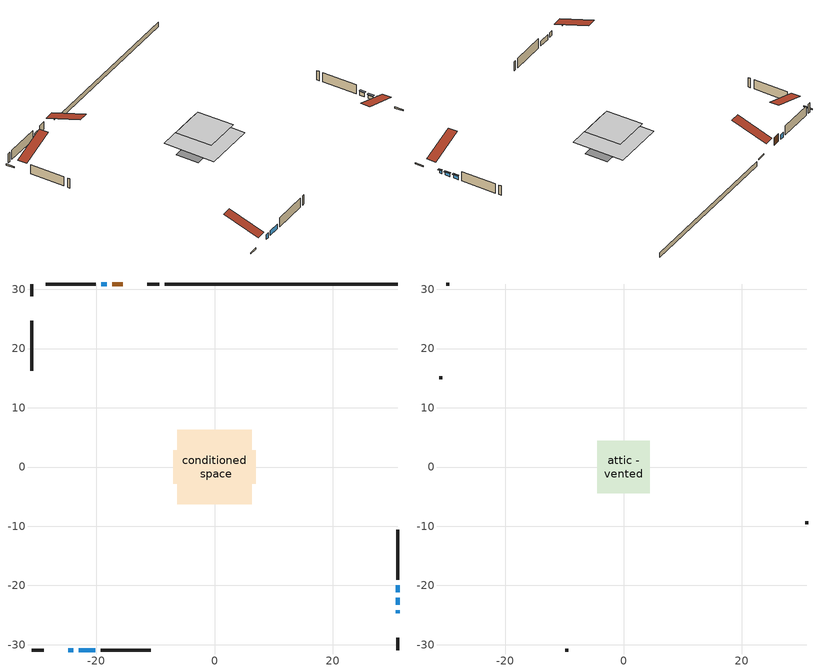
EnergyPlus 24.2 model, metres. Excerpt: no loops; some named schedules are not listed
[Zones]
conditioned space
 floor adiabatic (Floor2 construction): -4.45,-4.45 -4.45,4.45 4.45,4.45 4.45,-4.45 z0.21
 floor adiabatic (AdiabaticFloorConstruction): -6.29,-6.29 -6.29,6.29 6.29,6.29 6.29,-6.29 z0.21
 floor foundation (Slab1 construction): -7,-2.82 -7,2.82 7,2.82 7,-2.82 z-0.98
 wall outside (RimJoist1 construction): -9.34,30.91 -11.39,30.91 / -30.91,-30.91 -28.86,-30.91 / -30.91,30.91 -30.91,28.86 / 30.91,-30.91 30.91,-28.86 z0.21:0.51
 wall outside (AdiabaticWallConstruction 1): -15.53,30.91 -17.25,30.91 z0.21:2.24
 wall outside (AdiabaticWallConstruction): -24.72,-30.91 -23.86,-30.91 / -22.94,-30.91 -20.15,-30.91 / -18.18,30.91 -19.15,30.91 z0.21:1.43; 30.91,-24.72 30.91,-24.18 / 30.91,-23.25 30.91,-22.08 z0.21:1.07; 30.91,-21.16 30.91,-19.99 z0.21:1.23
 wall outside (Wall1 construction): -20.08,30.91 -28.51,30.91 / -19.22,-30.91 -10.79,-30.91 / -30.91,24.71 -30.91,16.29 / 30.91,-19.06 30.91,-10.63 z0.21:2.65
 wall foundation (FoundationWall1 construction): 30.91,30.91 -8.41,30.91 z-0.98:0.21
 window (WindowConstruction 5): -24.71,-30.91 -23.87,-30.91 z0.21:1.43
 window (WindowConstruction): 30.91,-24.71 30.91,-24.18 z0.21:1.07
 window (WindowConstruction 1): 30.91,-23.25 30.91,-22.09 z0.21:1.07
 window (WindowConstruction 2): 30.91,-21.16 30.91,-19.99 z0.21:1.22
 window (WindowConstruction 3): -22.94,-30.91 -20.15,-30.91 z0.21:1.43
 window (WindowConstruction 4): -18.18,30.91 -19.15,30.91 z0.21:1.43
 door (Door): -15.53,30.91 -17.25,30.91 z0.21:2.24
 ceiling adiabatic (AdiabaticFloorConstruction): 6.29,-6.29 6.29,6.29 -6.29,6.29 -6.29,-6.29 z0.21
attic - vented
 floor to conditioned space (Floor1 construction Reversed): -4.45,-4.45 -4.45,4.45 4.45,4.45 4.45,-4.45 z2.65
 wall outside (Wall2 construction): -29.44,30.91 -29.98,30.91 / -9.86,-30.91 -9.33,-30.91 / -30.91,15.36 -30.91,14.82 / 30.91,-9.7 30.91,-9.16 z0.21:2.65
 roof outside (Roof1 construction): -14.6,30.91,2.65 -14.6,22.24,5.54 -12.32,22.24,5.54 -12.32,30.91,2.65; -25.64,-30.91,2.65 -25.64,-22.24,5.54 -27.93,-22.24,5.54 -27.93,-30.91,2.65; -30.91,25.64,2.65 -22.24,25.64,5.54 -22.24,27.93,5.54 -30.91,27.93,2.65; 30.91,-25.64,2.65 22.24,-25.64,5.54 22.24,-27.93,5.54 30.91,-27.93,2.65
shading: 30.91,-24.03 30.91,-24.86 31.32,-24.86 31.32,-24.03 z1.22; 30.91,-21.94 30.91,-23.4 31.32,-23.4 31.32,-21.94 z1.22; 30.91,-19.84 30.91,-21.31 31.32,-21.31 31.32,-19.84 z1.37
[Building]
Building 1: Terrain=Suburbs
[Site:Location]
Vancouver Intl AP_BC: Latitude {deg}=49.19; Longitude {deg}=-123.18; Time Zone {hr}=-8; Elevation {m}=4; Keep Site Location Information=Yes
[Site:GroundTemperature:Shallow]
8.06451, 6.96315, 6.87495, 7.3976, 9.49575, 11.5841, 13.3946, 14.5416, 14.639, 13.7062, 11.9418, 9.91751
[Site:WaterMainsTemperature]
Calculation Method=Schedule; Temperature Schedule=mains temperature schedule
[Material] Roughness=Rough; Thermal Absorptance=0.9
Name | Thickness {m} | Conductivity {W/m-K} | Density {kg/m3} | Specific Heat {J/kg-K} | Solar Absorptance | Visible Absorptance
asphalt or fiberglass shingles | 0.00635 | 0.162714 | 1121.4 | 1465.45 | 0.4 | 0.4
ceiling stud and cavity | 0.1397 | 0.154052 | 65.682 | 1177.47 | 0.7 | 0.7
concrete 4.0 in. | 0.1016 | 1.803125 | 2242.8 | 837.4 | 0.7 | 0.7
concrete 8.0 in. | 0.2032 | 1.803125 | 2242.8 | 837.4 | 0.7 | 0.7
door material | 0.04445 | 0.188738 | 512.64 | 1214.23 | 0.7 | 0.7
exterior vertical ins | 0.0367377 | 0.029427 | 32.04 | 1214.23 | 0.7 | 0.7
floor covering | 0.0127 | 9.015625 | 54.468 | 1339.84 | 0.6 | 0.6
floor covering 1 | 0.0127 | 0.0433444 | 54.468 | 1339.84 | 0.6 | 0.6
floor rigid ins; wall rigid ins | 0.512978 | 0.029427 | 32.04 | 1214.23 | 0.7 | 0.7
floor stud and cavity | 0.0889 | 0.242495 | 50.32683 | 1063.81 | 0.7 | 0.7
floor stud and cavity 1 | 0.1397 | 1.75129 | 37.0049 | 1207.88 | 0.7 | 0.7
furniture material conditioned space 1 | 0.1524 | 0.115458 | 640.8 | 1214.23 | 0.6 | 0.6
gypsum board | 0.0127 | 0.160291 | 801 | 837.4 | 0.6 | 0.6
gypsum board 1 | 0.0127 | 0.160291 | 801 | 837.4 | 0.7 | 0.7
osb sheathing 0.5 in. | 0.0127 | 0.115458 | 512.64 | 1214.23 | 0.7 | 0.7
osb sheathing 0.75 in. | 0.01905 | 0.115458 | 512.64 | 1214.23 | 0.7 | 0.7
rim joist stud and cavity | 0.0508 | 0.145373 | 50.32683 | 1063.81 | 0.6 | 0.6
wall stud and cavity | 0.1397 | 0.128173 | 139.0536 | 1170.24 | 0.7 | 0.7
wall stud and cavity 1 | 0.0889 | 6.9971 | 50.32683 | 1063.81 | 0.6 | 0.6
wall stud and cavity 2 | 0.0889 | 0.380278 | 52.3479 | 1209.89 | 0.7 | 0.7
wall stud and cavity 3 | 0.0889 | 0.391764 | 83.0341 | 1211.67 | 0.7 | 0.7
wood siding | 0.0254 | 0.102417 | 544.68 | 1172.36 | 0.4 | 0.4
wood siding 1 | 0.00254 | 0.102417 | 544.68 | 1172.36 | 0.4 | 0.4
wood siding 2; wood siding 3; wood siding 4 | 0.0254 | 0.102417 | 544.68 | 1172.36 | 0.7 | 0.7
[WindowMaterial:SimpleGlazingSystem]
Name | U-Factor {W/m2-K} | Solar Heat Gain Coefficient
WindowMaterial | 9.69916 | 0.69
WindowMaterial 1 | 8.59138 | 0.7
WindowMaterial 2 | 8.39549 | 0.7
WindowMaterial 3 | 7.61022 | 0.7
WindowMaterial 4 | 6.69323 | 0.78
[Construction]
AdiabaticFloorConstruction: floor stud and cavity 1, floor rigid ins, osb sheathing 0.75 in., floor covering 1
AdiabaticWallConstruction: wood siding 3, wall rigid ins, wall stud and cavity 2, gypsum board
AdiabaticWallConstruction 1: wood siding 4, wall rigid ins, wall stud and cavity 2, gypsum board
Door: door material
Floor1 construction Reversed: gypsum board, ceiling stud and cavity
Floor2 construction: floor stud and cavity, floor covering
FoundationWall1 construction: concrete 8.0 in., gypsum board 1
furniture construction conditioned space 1: furniture material conditioned space 1
PartitionWallConstruction: gypsum board, wall stud and cavity 3, gypsum board
RimJoist1 construction: wood siding 2, rim joist stud and cavity
Roof1 construction: asphalt or fiberglass shingles
Slab1 construction: concrete 4.0 in.
Wall1 construction: wood siding, osb sheathing 0.5 in., wall stud and cavity, gypsum board
Wall2 construction: wood siding 1, wall stud and cavity 1
WindowConstruction: WindowMaterial
WindowConstruction 1: WindowMaterial 1
WindowConstruction 2; WindowConstruction 4: WindowMaterial 2
WindowConstruction 3: WindowMaterial 3
WindowConstruction 5: WindowMaterial 4
[Zone] Multiplier=1; Part of Total Floor Area=Yes
Name | Volume {m3}
attic - vented | 37.1129
conditioned space | 303.2
[Space]
Name | Zone | Volume {m3}
attic - vented 1 | attic - vented | 37.1129
conditioned space 1 | conditioned space | 303.2
[ZoneInfiltration:EffectiveLeakageArea]
infil attic - vented 1: Zone or Space=attic - vented 1; Schedule=Always On Discrete; Effective Air Leakage Area {cm2}=3275.17; Stack Coefficient=0.00037042; Wind Coefficient=1.30037e-05
[ZoneMixing]
whole house fan mix: Zone or Space=attic - vented; Schedule=Always On Continuous; Design Flow Rate Calculation Method=Flow/Zone; Design Flow Rate {m3/s}=0; Source Zone or Space=conditioned space
[SurfaceProperty:ExposedFoundationPerimeter]
Slab1: Exposed Perimeter Calculation Method=TotalExposedPerimeter; Total Exposed Perimeter {m}=39.319
[InternalMass] Zone or ZoneList=conditioned space; Space or SpaceList=conditioned space 1
Name | Construction | Surface Area {m2}
furniture mass conditioned space 1 | furniture construction conditioned space 1 | 126.64
partition wall mass | PartitionWallConstruction | 237.45
[Lights]
interior lighting: Zone or ZoneList or Space or SpaceList=conditioned space 1; Schedule=interior lighting schedule; Design Level Calculation Method=LightingLevel; Lighting Level {W}=343.2; Return Air Fraction=0; Fraction Radiant=0.6; Fraction Visible=0.2; Fraction Replaceable=1
[People]
occupants: Zone or ZoneList or Space or SpaceList=conditioned space 1; Number of People Schedule=occupants schedule; Number of People Calculation Method=People; Number of People=3; Fraction Radiant=0.314171; Sensible Heat Fraction=0.56303; Activity Level Schedule=occupants activity schedule; Carbon Dioxide Generation Rate {m3/s-W}=0; Enable ASHRAE 55 Comfort Warnings=No; Mean Radiant Temperature Calculation Type=EnclosureAveraged
[ElectricEquipment] Zone or ZoneList or Space or SpaceList=conditioned space 1; Design Level Calculation Method=EquipmentLevel
Name | Schedule | Design Level {W} | Fraction Latent | Fraction Radiant | Fraction Lost
clothes dryer | clothes dryer schedule | 140.772 | 0.015 | 0.081 | 0.85
clothes washer | clothes washer schedule | 32.1985 | 0.03 | 0.162 | 0.7
cooking range | cooking range schedule | 215.147 | 0.08 | 0.432 | 0.2
dishwasher | dishwasher schedule | 66.8632 | 0.3 | 0.18 | 0.4
fridge | fridge schedule | 72.9452 | 0 | 0.6 | 0
mech vent bath fan 0 | mech vent bath fan 0 schedule | 25.1 | 0 | 0 | 1
mech vent bath fan 1 | mech vent bath fan 1 schedule | 25.1 | 0 | 0 | 1
mech vent house fan | mech vent house fan schedule | 0 | 0 | 0 | 1
mech vent house fan cfis | mech vent house fan cfis schedule | 0 | 0 | 0 | 0
mech vent range fan 0 | mech vent range fan 0 schedule | 57 | 0 | 0 | 1
misc plug loads | misc plug loads schedule | 494.7 | 0.045 | 0.513 | 0.1
whole house fan | Always On Discrete | 0 | 0 | 0 | 1
[OtherEquipment] Zone or ZoneList or Space or SpaceList=conditioned space 1; Design Level Calculation Method=EquipmentLevel
Name | Fuel Type | Schedule | Design Level {W} | Fraction Latent | Fraction Radiant | Fraction Lost
clothes dryer 1 | Electricity | clothes dryer schedule | 0 | 0.015 | 0.081 | 0.85
cooking range 1 | Electricity | cooking range schedule | 0 | 0.08 | 0.432 | 0.2
general water use latent | None | general water use schedule | 62.594 | 1 | 0 | 0
general water use sensible | None | general water use schedule | -61.6891 | 0 | 0.6 | 0
mech vent house fan latent load | None | Always On Discrete | 0 | 1 | 0 | 0
mech vent house fan sensible load | None | Always On Discrete | 0 | 0 | 0 | 0
water heater energy adjustment1 | Electricity | Always On Discrete | 0.01 | 0 | 0 | 1
[ZoneInfiltration:DesignFlowRate] Zone or ZoneList or Space or SpaceList=conditioned space 1; Schedule=Always On Discrete; Design Flow Rate Calculation Method=Flow/Zone; Design Flow Rate {m3/s}=0
infil flow; natural vent flow; whole house fan flow
[AvailabilityManager:Scheduled]
furnace airloop Availability Manager: Schedule=Always On Discrete
[Foundation:Kiva]
Foundation Kiva 1: Initial Indoor Air Temperature {C}=18; Wall Height Above Grade {m}=0.210007; Wall Depth Below Slab {m}=0.2032; Custom Block Material Name 1=exterior vertical ins; Custom Block Depth 1 {m}=1.19; Custom Block X Position 1 {m}=0.2159; Custom Block Z Position 1 {m}=0
[Foundation:Kiva:Settings]
Soil Conductivity {W/m-K}=0.849921; Soil Density {kg/m3}=1842.3; Soil Specific Heat {J/kg-K}=418.7; Ground Solar Absorptivity=0.9; Ground Thermal Absorptivity=0.9; Ground Surface Roughness {m}=0.03; Far-Field Width {m}=40; Deep-Ground Boundary Condition=ZeroFlux; Deep-Ground Depth {m}=40; Minimum Cell Dimension {m}=0.2; Maximum Cell Growth Coefficient=3; Simulation Timestep=Timestep
[Exterior:Lights]
exterior lighting: Schedule=exterior lighting schedule; Design Level {W}=75.6
[EnergyManagementSystem:GlobalVariable]
furnace_airloop_Fan_RTF
infil_program_Qfan
infil_program_Qinf
natural_vent_program_Qnv
natural_vent_program_Qwhf
[EnergyManagementSystem:Sensor]
Name | Output:Variable or Output:Meter Index Key | Output:Variable or Output:Meter
airflow_gain | infil flow | Infiltration Sensible Heat Gain Energy
airflow_gain_1 | natural vent flow | Infiltration Sensible Heat Gain Energy
airflow_gain_2 | whole house fan flow | Infiltration Sensible Heat Gain Energy
airflow_loss | infil flow | Infiltration Sensible Heat Loss Energy
airflow_loss_1 | natural vent flow | Infiltration Sensible Heat Loss Energy
airflow_loss_2 | whole house fan flow | Infiltration Sensible Heat Loss Energy
clg_load_cond |  | Cooling:EnergyTransfer:Zone:CONDITIONED SPACE
clg_sp_s; clg_sp_s_1 | cooling setpoint | Schedule Value
clothes_dryer_exhaust_0_sch_s | clothes dryer exhaust 0 schedule | Schedule Value
cool_season | cooling season schedule | Schedule Value
htg_load_cond |  | Heating:EnergyTransfer:Zone:CONDITIONED SPACE
htg_sp_s; htg_sp_s_1 | heating setpoint | Schedule Value
ig_ee_conv | clothes dryer | Electric Equipment Convective Heating Energy
ig_ee_conv_2 | cooking range | Electric Equipment Convective Heating Energy
ig_ee_conv_4 | fridge | Electric Equipment Convective Heating Energy
ig_ee_conv_5 | misc plug loads | Electric Equipment Convective Heating Energy
ig_ee_conv_6 | whole house fan | Electric Equipment Convective Heating Energy
ig_ee_rad | clothes dryer | Electric Equipment Radiant Heating Energy
ig_ee_rad_2 | cooking range | Electric Equipment Radiant Heating Energy
ig_ee_rad_4 | fridge | Electric Equipment Radiant Heating Energy
ig_ee_rad_5 | misc plug loads | Electric Equipment Radiant Heating Energy
ig_ee_rad_6 | whole house fan | Electric Equipment Radiant Heating Energy
ig_lgt_conv | interior lighting | Lights Convective Heating Energy
ig_lgt_rad | interior lighting | Lights Radiant Heating Energy
ig_lgt_vis | interior lighting | Lights Visible Radiation Heating Energy
ig_oe_conv | clothes dryer 1 | Other Equipment Convective Heating Energy
ig_oe_conv_1 | cooking range 1 | Other Equipment Convective Heating Energy
ig_oe_conv_2 | general water use latent | Other Equipment Convective Heating Energy
ig_oe_conv_3 | general water use sensible | Other Equipment Convective Heating Energy
ig_oe_conv_4 | water heater energy adjustment1 | Other Equipment Convective Heating Energy
ig_oe_rad | clothes dryer 1 | Other Equipment Radiant Heating Energy
ig_oe_rad_1 | cooking range 1 | Other Equipment Radiant Heating Energy
ig_oe_rad_2 | general water use latent | Other Equipment Radiant Heating Energy
ig_oe_rad_3 | general water use sensible | Other Equipment Radiant Heating Energy
ig_oe_rad_4 | water heater energy adjustment1 | Other Equipment Radiant Heating Energy
ig_ppl_conv | occupants | People Convective Heating Energy
ig_ppl_rad | occupants | People Radiant Heating Energy
im_conv | furniture mass conditioned space 1 | Surface Inside Face Convection Heat Gain Energy
im_conv_1 | partition wall mass | Surface Inside Face Convection Heat Gain Energy
im_ig | furniture mass conditioned space 1 | Surface Inside Face Internal Gains Radiation Heat Gain Energy
im_ig_1 | partition wall mass | Surface Inside Face Internal Gains Radiation Heat Gain Energy
im_lgt | furniture mass conditioned space 1 | Surface Inside Face Lights Radiation Heat Gain Energy
im_lgt_1 | partition wall mass | Surface Inside Face Lights Radiation Heat Gain Energy
im_sol | furniture mass conditioned space 1 | Surface Inside Face Solar Radiation Heat Gain Energy
im_sol_1 | partition wall mass | Surface Inside Face Solar Radiation Heat Gain Energy
im_surf | furniture mass conditioned space 1 | Surface Inside Face Net Surface Thermal Radiation Heat Gain Energy
im_surf_1 | partition wall mass | Surface Inside Face Net Surface Thermal Radiation Heat Gain Energy
mech_vent_bath_fan_0_sch_s | mech vent bath fan 0 schedule | Schedule Value
mech_vent_bath_fan_1_sch_s | mech vent bath fan 1 schedule | Schedule Value
mech_vent_range_fan_0_sch_s | mech vent range fan 0 schedule | Schedule Value
mv_conv | mech vent bath fan 0 | Electric Equipment Convective Heating Energy
mv_conv_1 | mech vent bath fan 1 | Electric Equipment Convective Heating Energy
mv_conv_2 | mech vent house fan | Electric Equipment Convective Heating Energy
mv_conv_3 | mech vent house fan cfis | Electric Equipment Convective Heating Energy
mv_conv_4 | mech vent range fan 0 | Electric Equipment Convective Heating Energy
mv_conv_5 | mech vent house fan latent load | Other Equipment Convective Heating Energy
mv_conv_6 | mech vent house fan sensible load | Other Equipment Convective Heating Energy
mv_rad | mech vent bath fan 0 | Electric Equipment Radiant Heating Energy
mv_rad_1 | mech vent bath fan 1 | Electric Equipment Radiant Heating Energy
mv_rad_2 | mech vent house fan | Electric Equipment Radiant Heating Energy
mv_rad_3 | mech vent house fan cfis | Electric Equipment Radiant Heating Energy
mv_rad_4 | mech vent range fan 0 | Electric Equipment Radiant Heating Energy
mv_rad_5 | mech vent house fan latent load | Other Equipment Radiant Heating Energy
mv_rad_6 | mech vent house fan sensible load | Other Equipment Radiant Heating Energy
natural_vent_s | natural vent schedule | Schedule Value
out_pb_s |  | Site Outdoor Air Barometric Pressure
out_wt_s |  | Site Outdoor Air Humidity Ratio
site_vw_s |  | Site Wind Speed
ss_back_out | Window1 | Surface Window Shortwave from Zone Back Out Window Heat Transfer Rate
ss_back_out_1 | Window2 | Surface Window Shortwave from Zone Back Out Window Heat Transfer Rate
ss_back_out_2 | Window3 | Surface Window Shortwave from Zone Back Out Window Heat Transfer Rate
ss_back_out_3 | Window4 | Surface Window Shortwave from Zone Back Out Window Heat Transfer Rate
ss_back_out_4 | Window5 | Surface Window Shortwave from Zone Back Out Window Heat Transfer Rate
ss_back_out_5 | Window6 | Surface Window Shortwave from Zone Back Out Window Heat Transfer Rate
ss_conv | Door1 | Surface Inside Face Convection Heat Gain Energy
ss_conv_1 | Window1 | Surface Inside Face Convection Heat Gain Energy
ss_conv_2 | Window2 | Surface Inside Face Convection Heat Gain Energy
ss_conv_3 | Window3 | Surface Inside Face Convection Heat Gain Energy
ss_conv_4 | Window4 | Surface Inside Face Convection Heat Gain Energy
ss_conv_5 | Window5 | Surface Inside Face Convection Heat Gain Energy
ss_conv_6 | Window6 | Surface Inside Face Convection Heat Gain Energy
ss_ig | Door1 | Surface Inside Face Internal Gains Radiation Heat Gain Energy
ss_ig_1 | Window1 | Surface Inside Face Internal Gains Radiation Heat Gain Energy
ss_ig_2 | Window2 | Surface Inside Face Internal Gains Radiation Heat Gain Energy
ss_ig_3 | Window3 | Surface Inside Face Internal Gains Radiation Heat Gain Energy
ss_ig_4 | Window4 | Surface Inside Face Internal Gains Radiation Heat Gain Energy
ss_ig_5 | Window5 | Surface Inside Face Internal Gains Radiation Heat Gain Energy
ss_ig_6 | Window6 | Surface Inside Face Internal Gains Radiation Heat Gain Energy
ss_lgt | Door1 | Surface Inside Face Lights Radiation Heat Gain Energy
ss_sol | Door1 | Surface Inside Face Solar Radiation Heat Gain Energy
ss_surf | Door1 | Surface Inside Face Net Surface Thermal Radiation Heat Gain Energy
ss_surf_1 | Window1 | Surface Inside Face Net Surface Thermal Radiation Heat Gain Energy
ss_surf_2 | Window2 | Surface Inside Face Net Surface Thermal Radiation Heat Gain Energy
ss_surf_3 | Window3 | Surface Inside Face Net Surface Thermal Radiation Heat Gain Energy
ss_surf_4 | Window4 | Surface Inside Face Net Surface Thermal Radiation Heat Gain Energy
ss_surf_5 | Window5 | Surface Inside Face Net Surface Thermal Radiation Heat Gain Energy
ss_surf_6 | Window6 | Surface Inside Face Net Surface Thermal Radiation Heat Gain Energy
ss_trans_in | Window1 | Surface Window Transmitted Solar Radiation Rate
ss_trans_in_1 | Window2 | Surface Window Transmitted Solar Radiation Rate
ss_trans_in_2 | Window3 | Surface Window Transmitted Solar Radiation Rate
ss_trans_in_3 | Window4 | Surface Window Transmitted Solar Radiation Rate
ss_trans_in_4 | Window5 | Surface Window Transmitted Solar Radiation Rate
ss_trans_in_5 | Window6 | Surface Window Transmitted Solar Radiation Rate
ss_trans_out | Window1 | Surface Inside Face Initial Transmitted Diffuse Transmitted Out Window Solar Radiation Rate
ss_trans_out_1 | Window2 | Surface Inside Face Initial Transmitted Diffuse Transmitted Out Window Solar Radiation Rate
ss_trans_out_2 | Window3 | Surface Inside Face Initial Transmitted Diffuse Transmitted Out Window Solar Radiation Rate
ss_trans_out_3 | Window4 | Surface Inside Face Initial Transmitted Diffuse Transmitted Out Window Solar Radiation Rate
ss_trans_out_4 | Window5 | Surface Inside Face Initial Transmitted Diffuse Transmitted Out Window Solar Radiation Rate
ss_trans_out_5 | Window6 | Surface Inside Face Initial Transmitted Diffuse Transmitted Out Window Solar Radiation Rate
s_conv | Floor1 | Surface Inside Face Convection Heat Gain Energy
s_conv_1 | Floor2 | Surface Inside Face Convection Heat Gain Energy
s_conv_10 | Wall1:0 | Surface Inside Face Convection Heat Gain Energy
s_conv_11 | Wall1:180 | Surface Inside Face Convection Heat Gain Energy
s_conv_12 | Wall1:270 | Surface Inside Face Convection Heat Gain Energy
s_conv_13 | Wall1:90 | Surface Inside Face Convection Heat Gain Energy
s_conv_2 | FoundationWall1 | Surface Inside Face Convection Heat Gain Energy
s_conv_3 | inferred conditioned ceiling | Surface Inside Face Convection Heat Gain Energy
s_conv_4 | inferred conditioned floor | Surface Inside Face Convection Heat Gain Energy
s_conv_5 | RimJoist1:0 | Surface Inside Face Convection Heat Gain Energy
s_conv_6 | RimJoist1:180 | Surface Inside Face Convection Heat Gain Energy
s_conv_7 | RimJoist1:270 | Surface Inside Face Convection Heat Gain Energy
s_conv_8 | RimJoist1:90 | Surface Inside Face Convection Heat Gain Energy
s_conv_9 | Slab1 | Surface Inside Face Convection Heat Gain Energy
s_ig | Floor1 | Surface Inside Face Internal Gains Radiation Heat Gain Energy
s_ig_1 | Floor2 | Surface Inside Face Internal Gains Radiation Heat Gain Energy
s_ig_10 | Wall1:0 | Surface Inside Face Internal Gains Radiation Heat Gain Energy
s_ig_11 | Wall1:180 | Surface Inside Face Internal Gains Radiation Heat Gain Energy
s_ig_12 | Wall1:270 | Surface Inside Face Internal Gains Radiation Heat Gain Energy
s_ig_13 | Wall1:90 | Surface Inside Face Internal Gains Radiation Heat Gain Energy
s_ig_2 | FoundationWall1 | Surface Inside Face Internal Gains Radiation Heat Gain Energy
s_ig_3 | inferred conditioned ceiling | Surface Inside Face Internal Gains Radiation Heat Gain Energy
s_ig_4 | inferred conditioned floor | Surface Inside Face Internal Gains Radiation Heat Gain Energy
s_ig_5 | RimJoist1:0 | Surface Inside Face Internal Gains Radiation Heat Gain Energy
s_ig_6 | RimJoist1:180 | Surface Inside Face Internal Gains Radiation Heat Gain Energy
s_ig_7 | RimJoist1:270 | Surface Inside Face Internal Gains Radiation Heat Gain Energy
s_ig_8 | RimJoist1:90 | Surface Inside Face Internal Gains Radiation Heat Gain Energy
s_ig_9 | Slab1 | Surface Inside Face Internal Gains Radiation Heat Gain Energy
s_lgt | Floor1 | Surface Inside Face Lights Radiation Heat Gain Energy
s_lgt_1 | Floor2 | Surface Inside Face Lights Radiation Heat Gain Energy
s_lgt_10 | Wall1:0 | Surface Inside Face Lights Radiation Heat Gain Energy
s_lgt_11 | Wall1:180 | Surface Inside Face Lights Radiation Heat Gain Energy
s_lgt_12 | Wall1:270 | Surface Inside Face Lights Radiation Heat Gain Energy
s_lgt_13 | Wall1:90 | Surface Inside Face Lights Radiation Heat Gain Energy
s_lgt_2 | FoundationWall1 | Surface Inside Face Lights Radiation Heat Gain Energy
s_lgt_3 | inferred conditioned ceiling | Surface Inside Face Lights Radiation Heat Gain Energy
s_lgt_4 | inferred conditioned floor | Surface Inside Face Lights Radiation Heat Gain Energy
s_lgt_5 | RimJoist1:0 | Surface Inside Face Lights Radiation Heat Gain Energy
s_lgt_6 | RimJoist1:180 | Surface Inside Face Lights Radiation Heat Gain Energy
s_lgt_7 | RimJoist1:270 | Surface Inside Face Lights Radiation Heat Gain Energy
s_lgt_8 | RimJoist1:90 | Surface Inside Face Lights Radiation Heat Gain Energy
s_lgt_9 | Slab1 | Surface Inside Face Lights Radiation Heat Gain Energy
s_sol | Floor1 | Surface Inside Face Solar Radiation Heat Gain Energy
s_sol_1 | Floor2 | Surface Inside Face Solar Radiation Heat Gain Energy
s_sol_10 | Wall1:0 | Surface Inside Face Solar Radiation Heat Gain Energy
s_sol_11 | Wall1:180 | Surface Inside Face Solar Radiation Heat Gain Energy
s_sol_12 | Wall1:270 | Surface Inside Face Solar Radiation Heat Gain Energy
s_sol_13 | Wall1:90 | Surface Inside Face Solar Radiation Heat Gain Energy
s_sol_2 | FoundationWall1 | Surface Inside Face Solar Radiation Heat Gain Energy
s_sol_3 | inferred conditioned ceiling | Surface Inside Face Solar Radiation Heat Gain Energy
s_sol_4 | inferred conditioned floor | Surface Inside Face Solar Radiation Heat Gain Energy
s_sol_5 | RimJoist1:0 | Surface Inside Face Solar Radiation Heat Gain Energy
s_sol_6 | RimJoist1:180 | Surface Inside Face Solar Radiation Heat Gain Energy
s_sol_7 | RimJoist1:270 | Surface Inside Face Solar Radiation Heat Gain Energy
s_sol_8 | RimJoist1:90 | Surface Inside Face Solar Radiation Heat Gain Energy
s_sol_9 | Slab1 | Surface Inside Face Solar Radiation Heat Gain Energy
s_surf | Floor1 | Surface Inside Face Net Surface Thermal Radiation Heat Gain Energy
s_surf_1 | Floor2 | Surface Inside Face Net Surface Thermal Radiation Heat Gain Energy
s_surf_10 | Wall1:0 | Surface Inside Face Net Surface Thermal Radiation Heat Gain Energy
s_surf_11 | Wall1:180 | Surface Inside Face Net Surface Thermal Radiation Heat Gain Energy
s_surf_12 | Wall1:270 | Surface Inside Face Net Surface Thermal Radiation Heat Gain Energy
s_surf_13 | Wall1:90 | Surface Inside Face Net Surface Thermal Radiation Heat Gain Energy
s_surf_2 | FoundationWall1 | Surface Inside Face Net Surface Thermal Radiation Heat Gain Energy
s_surf_3 | inferred conditioned ceiling | Surface Inside Face Net Surface Thermal Radiation Heat Gain Energy
s_surf_4 | inferred conditioned floor | Surface Inside Face Net Surface Thermal Radiation Heat Gain Energy
s_surf_5 | RimJoist1:0 | Surface Inside Face Net Surface Thermal Radiation Heat Gain Energy
s_surf_6 | RimJoist1:180 | Surface Inside Face Net Surface Thermal Radiation Heat Gain Energy
s_surf_7 | RimJoist1:270 | Surface Inside Face Net Surface Thermal Radiation Heat Gain Energy
s_surf_8 | RimJoist1:90 | Surface Inside Face Net Surface Thermal Radiation Heat Gain Energy
